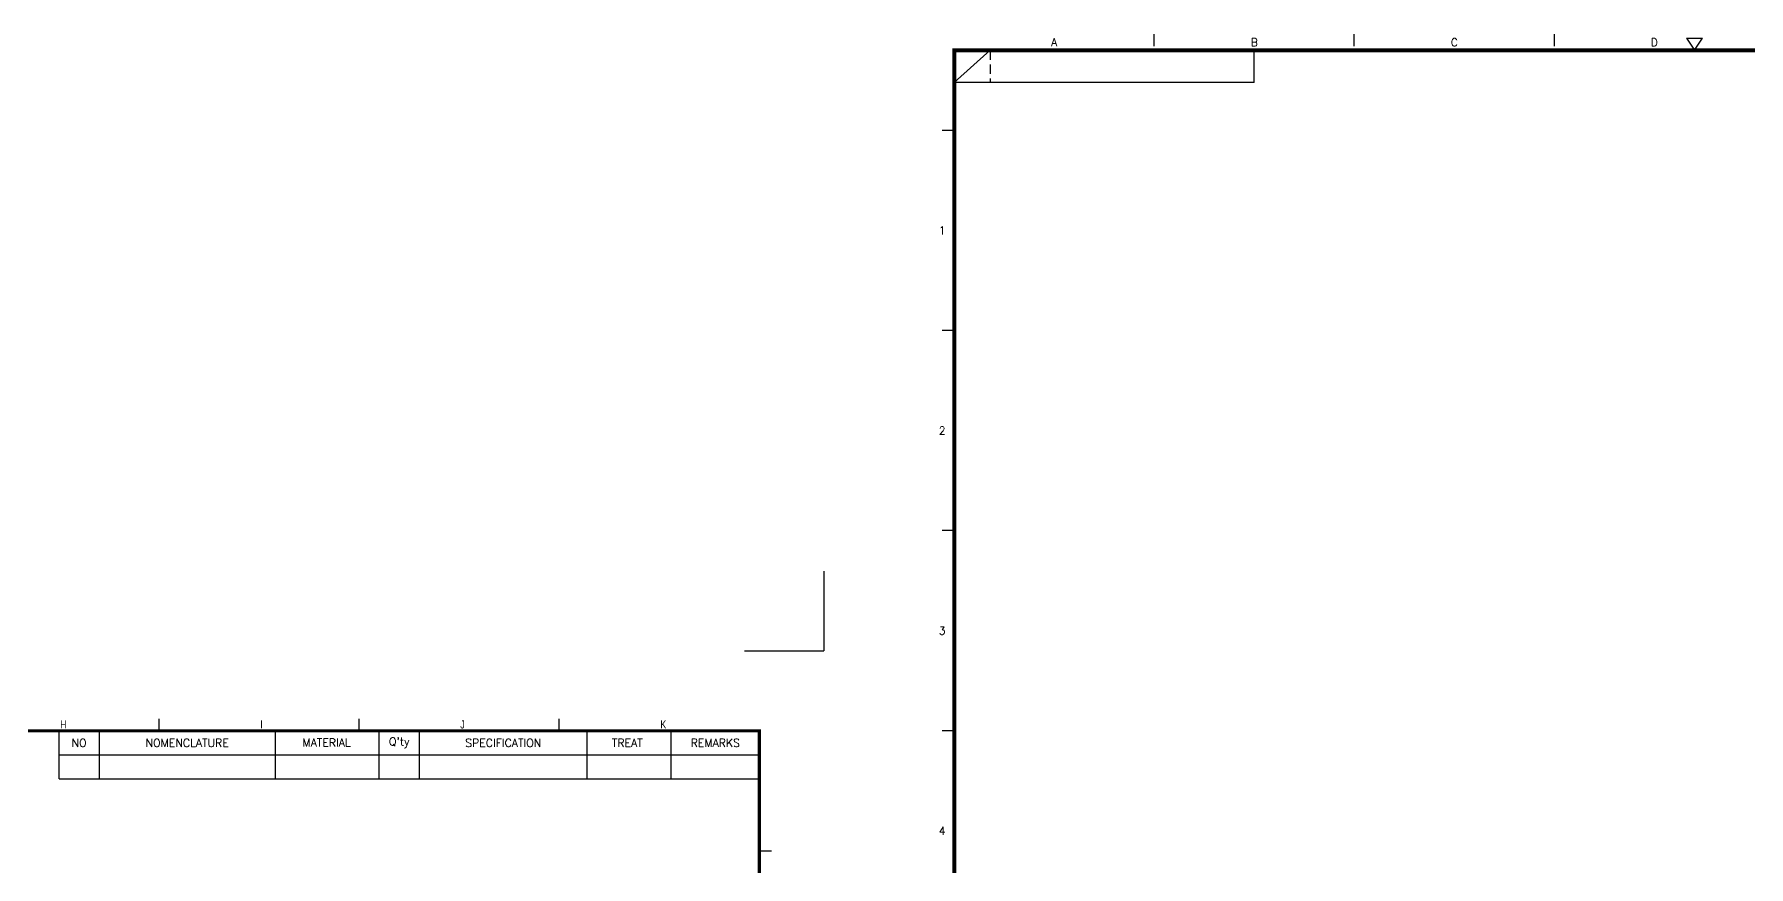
# Model space of a CAD drawing. Extents: x -425 to 6552, y -3049 to 3105.
# Drawn here: x 722.7 to 1151.2, y -1587.3 to -1379.4 of the extents above; entities that cross this region are included whole.
import ezdxf
from ezdxf.enums import TextEntityAlignment as Align

# ---------------------------------------------------------------- set-up
doc = ezdxf.new("R2010")
doc.units = 0
doc.linetypes.add('HIDDEN', pattern=[3.525, 2.35, -1.175])
doc.layers.get('0').update_dxf_attribs({"linetype": 'CONTINUOUS'})
doc.styles.add('SIM', font='simplex')
doc.styles.get("Standard").update_dxf_attribs({"font": 'gulim.ttc', "width": 0.8, "height": 2})

msp = doc.modelspace()

# ---------------------------------------------------------------- linework, layer by layer
for p, q in [((1002.59, -1382.39), (1002.59, -1379.39)), ((1052.59, -1382.39), (1052.59, -1379.39)), ((1102.59, -1382.39), (1102.59, -1379.39)), ((952.59, -1391.39), (961.59, -1383.39)), ((1027.59, -1391.39), (1027.59, -1383.39)), ((1135.59, -1380.39), (1139.59, -1380.39)), ((1135.59, -1380.39), (1137.59, -1383.39)), ((1137.59, -1383.39), (1139.59, -1380.39)), ((1027.59, -1391.39), (952.59, -1391.39)), ((952.59, -1403.39), (949.59, -1403.39)), ((952.59, -1453.39), (949.59, -1453.39)), ((952.59, -1503.39), (949.59, -1503.39)), ((920.05, -1513.51), (920.05, -1533.39)), ((900.17, -1533.39), (920.05, -1533.39)), ((753.89, -1553.39), (753.89, -1550.39)), ((803.89, -1553.39), (803.89, -1550.39)), ((853.89, -1553.39), (853.89, -1550.39)), ((728.89, -1565.39), (728.89, -1553.39)), ((738.89, -1553.39), (738.89, -1565.39)), ((782.89, -1553.39), (782.89, -1565.39)), ((808.89, -1565.39), (808.89, -1553.39)), ((818.89, -1553.39), (818.89, -1565.39)), ((860.89, -1565.39), (860.89, -1553.39)), ((881.89, -1565.39), (881.89, -1553.39)), ((952.59, -1553.39), (949.59, -1553.39)), ((728.89, -1559.39), (903.89, -1559.39)), ((728.89, -1565.39), (903.89, -1565.39)), ((903.89, -1583.39), (906.89, -1583.39))]:
    msp.add_line(p, q)
at = {"linetype": 'HIDDEN'}
msp.add_line((961.59, -1383.39), (961.59, -1391.39), dxfattribs=at)
for points, const_width in [([(1752.59, -1383.39), (952.59, -1383.39), (952.59, -1933.39), (1752.59, -1933.39)], 1), ([(903.89, -1553.39), (353.89, -1553.39), (353.89, -1933.39), (903.89, -1933.39)], 0.8)]:
    msp.add_lwpolyline(points, close=True, dxfattribs=dict(const_width=const_width))

# ---------------------------------------------------------------- texts
at = {"style": 'SIM'}
for s, p in [('A', (977.59, -1382.39)), ('B', (1027.59, -1382.39)), ('C', (1077.59, -1382.39)), ('D', (1127.59, -1382.39)), ('MATERIAL', (795.74, -1557.36))]:
    msp.add_text(s, height=2, dxfattribs=at).set_placement(p, align=Align.CENTER)
for s, p in [('1', (949.59, -1428.39)), ('2', (949.59, -1478.39)), ('3', (949.59, -1528.39)), ("Q'ty", (813.89, -1556.42)), ('NO', (733.89, -1556.42)), ('NOMENCLATURE', (760.89, -1556.42)), ('SPECIFICATION', (839.89, -1556.42)), ('TREAT', (870.89, -1556.42)), ('REMARKS', (892.89, -1556.42)), ('4', (949.59, -1578.39))]:
    msp.add_text(s, height=2, dxfattribs=at).set_placement(p, align=Align.MIDDLE)
at = {"width": 0.85}
for s, p in [('H', (729.14, -1552.81)), ('I', (779.14, -1552.81)), ('J', (829.14, -1552.81)), ('K', (879.14, -1552.81))]:
    msp.add_text(s, height=2, dxfattribs=at).set_placement(p)

doc.saveas('drawing.dxf')
